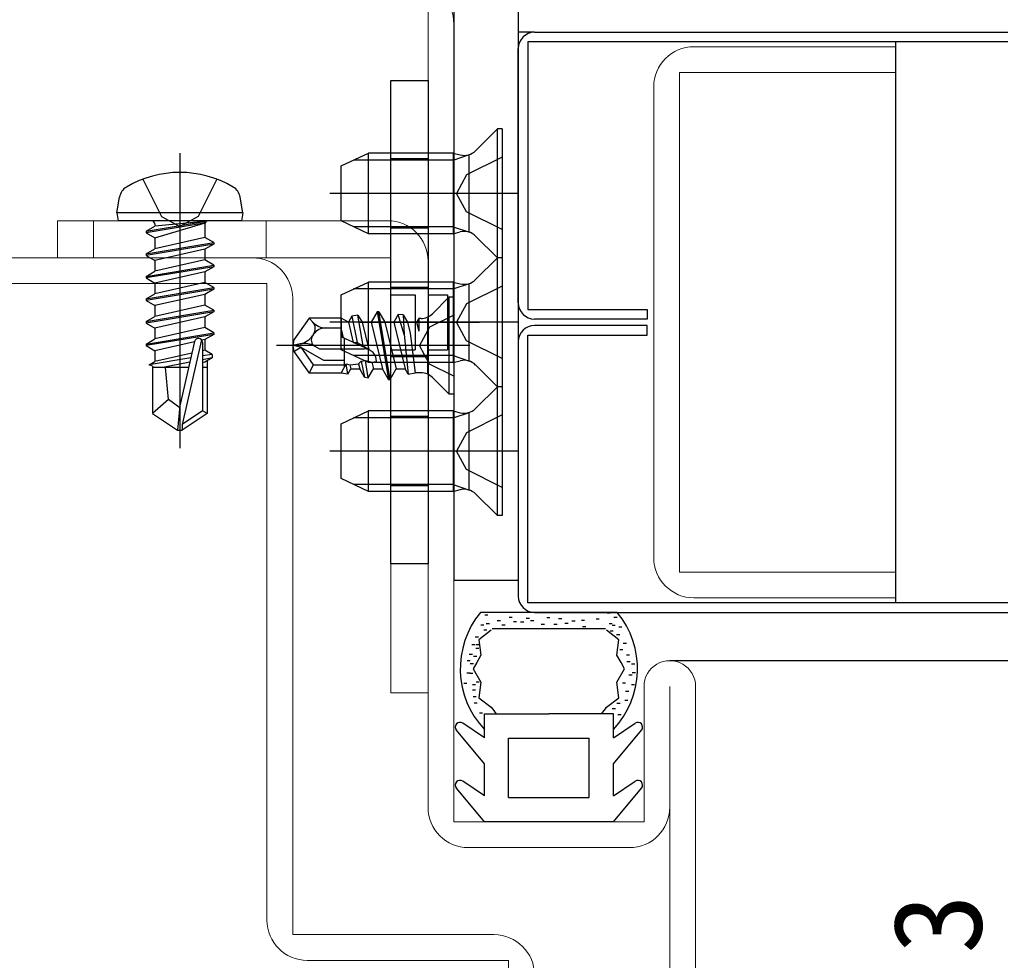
# Model space of a CAD drawing. Units: millimetres, scale not verified. Extents: x -437 to 438, y -281 to 279.
# Drawn here: x -39.7 to 21.1, y -144.7 to -86.3 of the extents above; entities that cross this region are included whole.
import ezdxf
from ezdxf.enums import TextEntityAlignment as Align

# ---------------------------------------------------------------- set-up
doc = ezdxf.new("R2010")
doc.units = ezdxf.units.MM
doc.header["$LTSCALE"] = 2
doc.layers.add('0-2_YKK_11', color=211, linetype='Continuous', lineweight=18)
doc.layers.add('0-3_YKK_11E', color=4, linetype='Continuous', lineweight=18)
for name, color, linetype in [('0-4_YKK_12', 2, 'Continuous'), ('0-5_YKK_13', 4, 'Continuous'), ('0-7_YKK_D', 6, 'Continuous')]:
    doc.layers.add(name, color=color, linetype=linetype)
doc.styles.add('ＭＳ ゴシック', font='')
doc.styles.get('ＭＳ ゴシック').set_extended_font_data('MS Gothic')

msp = doc.modelspace()

# ---------------------------------------------------------------- linework, layer by layer
at = {"layer": '0-2_YKK_11', "color": 7}
msp.add_line((-0.4, -90.5), (-0.4, -119.7), dxfattribs=at)
at = {"layer": '0-2_YKK_11'}
for p, q in [((0.6, -127.7), (0.6, -179.5)), ((2.2, -179.5), (2.2, -127.7)), ((-11.9, -137.7), (-1.9, -137.7))]:
    msp.add_line(p, q, dxfattribs=at)
for points in [[(-50.3, -99.1), (-42.8, -99.1), (-42.8, -97.5), (-51.2, -97.5), (-51.2, -85.7), (-14.4, -85.7), (-14.4, -135.2)], [(-1, -127.7), (-1, -136.1), (-12.8, -136.1), (-12.8, -86.6)]]:
    msp.add_lwpolyline(points, dxfattribs=at)
at = {"layer": '0-2_YKK_11', "color": 7}
for points in [[(1.2, -120.6), (1.2, -89.6), (14.6, -89.6), (14.6, -88), (2.1, -88)], [(2.1, -122.2), (14.6, -122.2), (14.6, -120.6), (1.2, -120.6)]]:
    msp.add_lwpolyline(points, dxfattribs=at)
at = {"layer": '0-2_YKK_11', "color": 1}
msp.add_lwpolyline([(-14.4, -101.3), (-14.4, -128.1), (-16.7, -128.1), (-16.7, -101.1), (-37.4, -101.1), (-37.4, -98.8), (-16.9, -98.8)], dxfattribs=at)
at = {"layer": '0-2_YKK_11'}
for centre, radius, start, end in [((-15.3, -86.6), 2.5, 0.00001, 89.99999), ((0.6, -127.7), 1.6, 359.99999, 180.00001), ((-11.9, -135.2), 2.5, 180.00001, 269.99999), ((-1.9, -135.2), 2.5, 270.00001, 359.99999)]:
    msp.add_arc(centre, radius, start, end, dxfattribs=at)
at = {"layer": '0-2_YKK_11', "color": 7}
for centre, start, end in [((2.1, -90.5), 90.00001, 179.99999), ((2.1, -119.7), 180.00001, 269.99999)]:
    msp.add_arc(centre, 2.5, start, end, dxfattribs=at)
at = {"layer": '0-2_YKK_11', "color": 1}
msp.add_arc((-16.9, -101.3), 2.5, 0.00001, 89.99999, dxfattribs=at)
at = {"layer": '0-3_YKK_11E', "color": 1}
for p, q in [((-35.15, -101.1), (-35.15, -98.8)), ((-24.45, -101.1), (-24.45, -98.8))]:
    msp.add_line(p, q, dxfattribs=at)
at = {"layer": '0-3_YKK_11E'}
for p, q in [((-25.3, -101.1), (-45.3, -101.1)), ((-22.8, -143.1), (-22.8, -103.6)), ((-10.3, -143.1), (-22.8, -143.1))]:
    msp.add_line(p, q, dxfattribs=at)
for points in [[(-47.8, -103.6), (-47.8, -119.1), (-46.2, -119.1), (-46.2, -102.7), (-24.4, -102.7), (-24.4, -142.2)], [(-21.9, -144.7), (-9.4, -144.7), (-9.4, -179.5), (-46.2, -179.5), (-46.2, -169.1), (-47.8, -169.1), (-47.8, -178.6)]]:
    msp.add_lwpolyline(points, dxfattribs=at)
for centre, start, end in [((-25.3, -103.6), 0.00002, 90.00035), ((-21.9, -142.2), 180.00001, 269.99999), ((-10.3, -145.6), 0.00001, 90.00033)]:
    msp.add_arc(centre, 2.5, start, end, dxfattribs=at)
at = {"layer": '0-4_YKK_12'}
for p, q in [((-7.8, -87.1), (-8.8, -87.1)), ((161.2, -126.1), (0.6, -126.1))]:
    msp.add_line(p, q, dxfattribs=at)
at = {"layer": '0-5_YKK_13'}
for p, q in [((-12.8, -79.875), (-12.8, -121.1)), ((-8.8, -79.875), (-8.8, -121.1)), ((-7.8, -87.1), (161.2, -87.1)), ((-8.8, -103.9), (-8.8, -88.1)), ((14.6, -87.7), (14.6, -122.5)), ((-11.45, -94.45), (-10.1, -93.1)), ((-9.8, -93.1), (-10.1, -93.1)), ((-9.8, -93.1), (-9.8, -101.1)), ((-29.8, -94.6), (-29.8, -112.91)), ((-19.8, -95.4), (-18.1, -94.6)), ((-12.85, -94.6), (-18.1, -94.6)), ((-18.1, -99.6), (-18.1, -94.6)), ((-14.4, -94.6), (-16.7, -94.6)), ((-12.85, -94.6), (-12.85, -99.6)), ((-12.85, -94.6), (-12.399, -94.713)), ((-12.85, -95.033), (-11.836, -94.69)), ((-9.8, -94.85), (-12.016, -95.955)), ((-11.85, -99.506), (-11.85, -94.694)), ((-19.8, -98.8), (-19.8, -95.4)), ((-12.85, -95.033), (-19.02, -95.033)), ((-14.4, -94.95), (-16.7, -94.95)), ((-12.016, -95.955), (-12.625, -97.1)), ((-33.712, -98.3), (-33.54, -97.325)), ((-25.888, -98.3), (-26.06, -97.325)), ((-8.774, -97.1), (-20.499, -97.1)), ((-12.4, -97.1), (-18.7, -97.1)), ((-25.888, -98.3), (-33.712, -98.3)), ((-33.712, -98.3), (-33.624, -98.8)), ((-25.888, -98.3), (-25.976, -98.8)), ((-25.976, -98.8), (-33.624, -98.8)), ((-31.9, -99.45), (-28.3, -98.85)), ((-28.3, -98.95), (-31.9, -99.55)), ((-31.9, -99.45), (-31.35, -99.133)), ((-28.3, -98.85), (-31.35, -99.133)), ((-31.35, -99.868), (-28.3, -98.95)), ((-31.35, -99), (-31.35, -99.133)), ((-28.3, -98.85), (-28.3, -98.95)), ((-28.25, -99), (-28.25, -99.833)), ((-18.1, -99.6), (-19.8, -98.8)), ((-12.85, -99.167), (-19.02, -99.167)), ((-12.85, -99.167), (-11.836, -99.51)), ((-31.9, -99.45), (-31.9, -99.55)), ((-31.9, -99.45), (-31.9, -99.55)), ((-31.9, -99.55), (-31.35, -99.868)), ((-12.85, -99.6), (-18.1, -99.6)), ((-14.4, -99.25), (-16.7, -99.25)), ((-14.4, -99.6), (-16.7, -99.6)), ((-12.85, -99.6), (-12.399, -99.487)), ((-31.9, -100.85), (-27.7, -100.15)), ((-27.7, -100.25), (-31.9, -100.95)), ((-28.25, -99.833), (-31.35, -100.533)), ((-31.35, -99.868), (-31.35, -100.533)), ((-27.7, -100.15), (-28.25, -99.833)), ((-27.7, -100.25), (-28.25, -100.568)), ((-27.7, -100.15), (-27.7, -100.25)), ((-31.9, -100.85), (-31.35, -100.533)), ((-31.9, -100.85), (-31.9, -100.95)), ((-31.9, -100.95), (-31.35, -101.268)), ((-28.25, -100.568), (-31.35, -101.268)), ((-28.25, -100.568), (-28.25, -101.233)), ((-31.9, -102.25), (-27.7, -101.55)), ((-28.25, -101.233), (-31.35, -101.933)), ((-31.35, -101.268), (-31.35, -101.933)), ((-27.7, -101.55), (-28.25, -101.233)), ((-27.7, -101.55), (-27.7, -101.65)), ((-11.45, -102.45), (-10.1, -101.1)), ((-9.8, -101.1), (-10.1, -101.1)), ((-9.8, -101.1), (-10.1, -101.1)), ((-9.8, -101.1), (-9.8, -109.1)), ((-27.7, -101.65), (-31.9, -102.35)), ((-31.9, -102.25), (-31.35, -101.933)), ((-28.25, -101.968), (-28.25, -102.633)), ((-31.9, -102.25), (-31.9, -102.35)), ((-31.9, -102.35), (-31.35, -102.668)), ((-28.25, -102.633), (-31.35, -103.333)), ((-31.35, -102.668), (-31.35, -103.333)), ((-27.7, -102.95), (-28.25, -102.633)), ((-19.8, -103.4), (-18.1, -102.6)), ((-12.85, -102.6), (-18.1, -102.6)), ((-18.1, -107.6), (-18.1, -102.6)), ((-14.4, -102.6), (-16.7, -102.6)), ((-12.85, -102.6), (-12.85, -107.6)), ((-12.85, -102.6), (-12.399, -102.713)), ((-12.85, -103.033), (-11.836, -102.69)), ((-11.85, -107.506), (-11.85, -102.694)), ((-31.9, -103.65), (-27.7, -102.95)), ((-27.7, -103.05), (-31.9, -103.75)), ((-31.9, -103.65), (-31.35, -103.333)), ((-28.25, -103.368), (-28.25, -104.033)), ((-27.7, -102.95), (-27.7, -103.05)), ((-19.8, -106.8), (-19.8, -103.4)), ((-12.85, -103.033), (-19.02, -103.033)), ((-14.4, -102.95), (-16.7, -102.95)), ((-16.7, -103.4), (-15.2, -103.4)), ((-15.2, -103.4), (-15.2, -106.8)), ((-14.4, -103.4), (-13.2, -103.4)), ((-13.2, -103.4), (-13.2, -106.8)), ((-9.8, -102.85), (-12.016, -103.955)), ((-31.9, -103.65), (-31.9, -103.75)), ((-31.9, -103.75), (-31.35, -104.068)), ((-28.25, -104.033), (-31.35, -104.733)), ((-27.7, -104.35), (-28.25, -104.033)), ((-14.127, -104.575), (-13.1, -103.548)), ((-13.1, -103.548), (-13.1, -109.548)), ((-12.8, -103.548), (-13.1, -103.548)), ((-12.8, -103.548), (-12.8, -109.548)), ((-12.016, -103.955), (-12.625, -105.1)), ((-31.9, -105.05), (-27.7, -104.35)), ((-27.7, -104.45), (-31.9, -105.15)), ((-31.35, -104.068), (-31.35, -104.733)), ((-27.7, -104.35), (-27.7, -104.45)), ((-18.748, -104.657), (-19.129, -104.726)), ((-18.748, -104.657), (-18.493, -105.098)), ((-18.435, -106.567), (-18.748, -104.657)), ((-17.559, -104.448), (-17.934, -105.098)), ((-17.559, -104.448), (-16.854, -108.648)), ((-17.459, -104.448), (-17.559, -104.448)), ((-16.754, -108.648), (-17.459, -104.448)), ((-17.459, -104.448), (-17.083, -105.098)), ((-16.247, -104.619), (-16.524, -105.098)), ((-15.938, -104.64), (-16.247, -104.619)), ((-15.938, -104.64), (-15.673, -105.098)), ((-31.9, -105.05), (-31.35, -104.733)), ((-31.9, -105.05), (-31.9, -105.15)), ((-31.9, -105.15), (-31.35, -105.468)), ((-28.25, -104.768), (-28.25, -105.433)), ((-21.782, -104.848), (-22.72, -106.187)), ((-21.557, -105.091), (-21.782, -104.848)), ((-19.8, -104.848), (-21.782, -104.848)), ((-8.774, -105.1), (-20.499, -105.1)), ((-19.8, -104.848), (-19.8, -106.008)), ((-19.344, -105.098), (-19.8, -104.848)), ((-19.129, -104.726), (-19.344, -105.098)), ((-19.344, -105.098), (-19.038, -106.358)), ((-19.129, -104.726), (-18.792, -106.349)), ((-12.4, -105.1), (-18.7, -105.1)), ((-18.7, -105.1), (-11.2, -105.1)), ((-17.934, -105.098), (-18.493, -105.098)), ((-18.493, -105.098), (-18.08, -106.797)), ((-17.934, -105.098), (-17.229, -107.998)), ((-17.083, -105.098), (-16.378, -107.998)), ((-16.524, -105.098), (-17.083, -105.098)), ((-16.524, -105.098), (-15.819, -107.998)), ((-15.673, -105.098), (-15.509, -105.773)), ((-15.114, -105.098), (-15.673, -105.098)), ((-14.981, -104.868), (-15.114, -105.098)), ((-15.114, -105.098), (-14.981, -105.644)), ((-14.834, -104.868), (-14.981, -104.868)), ((-14.981, -104.868), (-14.981, -105.644)), ((-14.42, -108.228), (-14.42, -104.868)), ((-31.9, -106.45), (-27.7, -105.75)), ((-27.7, -105.85), (-31.9, -106.55)), ((-28.25, -105.433), (-31.35, -106.133)), ((-31.35, -105.468), (-31.35, -106.133)), ((-27.7, -105.75), (-28.25, -105.433)), ((-27.7, -105.75), (-27.7, -105.85)), ((-21.505, -105.847), (-21.567, -105.936)), ((-20.739, -105.448), (-19.8, -105.448)), ((-19.766, -105.754), (-19.8, -105.523)), ((-19.8, -105.523), (-19.667, -106.069)), ((-15.892, -105.866), (-15.631, -108.323)), ((-15.509, -105.773), (-15.201, -108.228)), ((-31.9, -106.45), (-31.35, -106.133)), ((-31.9, -106.45), (-31.9, -106.55)), ((-28.895, -106.313), (-31.35, -106.868)), ((-28.89, -106.293), (-29.8, -110.294)), ((-28.457, -106.19), (-29.65, -111.438)), ((-28.25, -106.168), (-28.25, -106.833)), ((-22.72, -106.187), (-22.8, -106.548)), ((-22.327, -106.443), (-22.8, -106.548)), ((-19.6, -106.1), (-19.6, -107.895)), ((-8.8, -106.3), (-8.8, -122.1)), ((-31.9, -106.55), (-31.35, -106.868)), ((-31.35, -106.868), (-31.35, -107.533)), ((-29.054, -107.014), (-31.35, -107.533)), ((-28.25, -106.833), (-28.403, -106.867)), ((-27.8, -107.092), (-28.4, -107.191)), ((-27.8, -107.092), (-28.25, -106.833)), ((-27.8, -107.092), (-27.8, -107.308)), ((-11.8, -106.548), (-23.8, -106.548)), ((-22.3, -106.637), (-22.8, -106.548)), ((-22.8, -106.548), (-22.72, -106.909)), ((-22.72, -106.909), (-22.3, -106.637)), ((-22.72, -106.909), (-21.782, -108.248)), ((-22.3, -106.637), (-21.522, -107.748)), ((-22.3, -106.637), (-20.895, -107.448)), ((-21.424, -106.582), (-21.136, -106.748)), ((-21.136, -106.748), (-18.35, -106.748)), ((-18.1, -107.6), (-19.8, -106.8)), ((-16.7, -106.8), (-15.2, -106.8)), ((-14.314, -107.693), (-14.923, -106.548)), ((-14.4, -106.8), (-13.2, -106.8)), ((-29.122, -107.31), (-31.7, -107.735)), ((-31.7, -107.735), (-31.35, -107.533)), ((-29.182, -107.576), (-30.848, -107.9)), ((-27.8, -107.308), (-28.4, -107.424)), ((-28.1, -107.481), (-28.1, -110.755)), ((-20.895, -107.448), (-19.6, -107.448)), ((-19.386, -108.323), (-19.481, -107.685)), ((-12.85, -107.167), (-19.02, -107.167)), ((-18.718, -107.671), (-18.639, -107.998)), ((-18.55, -107.511), (-18.341, -108.513)), ((-18.11, -108.555), (-18.289, -107.463)), ((-12.85, -107.6), (-18.1, -107.6)), ((-17.892, -107.571), (-17.788, -107.998)), ((-14.4, -107.25), (-16.7, -107.25)), ((-14.4, -107.6), (-16.7, -107.6)), ((-12.8, -108.448), (-14.314, -107.693)), ((-12.85, -107.167), (-11.836, -107.51)), ((-12.85, -107.6), (-12.399, -107.487)), ((-31.5, -107.829), (-31.7, -107.735)), ((-31.5, -107.829), (-31.5, -110.755)), ((-29.256, -107.9), (-31.5, -107.9)), ((-28.1, -107.9), (-28.4, -107.9)), ((-21.522, -107.748), (-21.782, -108.248)), ((-19.8, -108.248), (-21.782, -108.248)), ((-21.522, -107.748), (-19.6, -107.748)), ((-19.386, -108.323), (-19.198, -107.998)), ((-19.262, -107.737), (-19.198, -107.998)), ((-19.198, -107.998), (-18.639, -107.998)), ((-18.341, -108.513), (-18.639, -107.998)), ((-18.11, -108.555), (-17.788, -107.998)), ((-17.788, -107.998), (-17.229, -107.998)), ((-16.854, -108.648), (-17.229, -107.998)), ((-16.754, -108.648), (-16.378, -107.998)), ((-16.378, -107.998), (-15.819, -107.998)), ((-15.631, -108.323), (-15.819, -107.998)), ((-15.631, -108.323), (-15.201, -108.228)), ((-14.834, -108.228), (-15.201, -108.228)), ((-18.341, -108.513), (-18.11, -108.555)), ((-16.854, -108.648), (-16.754, -108.648)), ((-14.127, -108.521), (-13.1, -109.548)), ((-11.45, -110.45), (-10.1, -109.1)), ((-9.8, -109.1), (-10.1, -109.1)), ((-9.8, -109.1), (-10.1, -109.1)), ((-9.8, -109.1), (-9.8, -117.1)), ((-30.5, -109.9), (-31.5, -110.755)), ((-13.1, -109.548), (-12.8, -109.548)), ((-31.5, -110.755), (-29.95, -111.8)), ((-29.8, -110.294), (-29.95, -111.8)), ((-29.8, -110.294), (-29.8, -111.8)), ((-28.1, -110.755), (-29.65, -111.8)), ((-28.1, -110.755), (-28.4, -110.595)), ((-19.8, -111.4), (-18.1, -110.6)), ((-12.85, -110.6), (-18.1, -110.6)), ((-18.1, -115.6), (-18.1, -110.6)), ((-14.4, -110.6), (-16.7, -110.6)), ((-12.85, -110.6), (-12.85, -115.6)), ((-12.85, -110.6), (-12.399, -110.713)), ((-12.85, -111.033), (-11.836, -110.69)), ((-11.85, -115.506), (-11.85, -110.694)), ((-12.85, -111.033), (-19.02, -111.033)), ((-14.4, -110.95), (-16.7, -110.95)), ((-9.8, -110.85), (-12.016, -111.955)), ((-29.95, -111.8), (-29.65, -111.8)), ((-29.65, -111.438), (-29.65, -111.8)), ((-19.8, -114.8), (-19.8, -111.4)), ((-12.016, -111.955), (-12.625, -113.1)), ((-8.774, -113.1), (-20.499, -113.1)), ((-12.4, -113.1), (-18.7, -113.1)), ((-18.1, -115.6), (-19.8, -114.8)), ((-12.85, -115.167), (-19.02, -115.167)), ((-12.85, -115.6), (-18.1, -115.6)), ((-14.4, -115.25), (-16.7, -115.25)), ((-14.4, -115.6), (-16.7, -115.6)), ((-12.85, -115.167), (-11.836, -115.51)), ((-12.85, -115.6), (-12.399, -115.487)), ((-9.8, -117.1), (-10.1, -117.1)), ((-12.8, -121.1), (-9.8, -121.1)), ((-11.8, -121.1), (-8.8, -121.1)), ((-2.657, -123.1), (-11.143, -123.1)), ((-10.882, -123.253), (-10.682, -123.253)), ((-9.374, -123.401), (-9.174, -123.401)), ((-8.302, -123.455), (-8.102, -123.455)), ((-7.8, -123.1), (161.2, -123.1)), ((-7.033, -123.419), (-6.833, -123.419)), ((-6.3, -123.491), (-6.1, -123.491)), ((-3.976, -123.508), (-3.776, -123.508)), ((-3.296, -123.134), (-3.096, -123.134)), ((-2.866, -123.396), (-2.666, -123.396)), ((-11.133, -123.885), (-10.933, -123.885)), ((-10.787, -123.802), (-10.587, -123.802)), ((-10.419, -124.1), (-3.381, -124.1)), ((-10.107, -123.598), (-9.907, -123.598)), ((-9.821, -123.884), (-9.621, -123.884)), ((-9.106, -123.669), (-8.906, -123.669)), ((-8.659, -123.687), (-8.459, -123.687)), ((-8.033, -123.598), (-7.833, -123.598)), ((-7.372, -123.83), (-7.172, -123.83)), ((-6.586, -123.83), (-6.386, -123.83)), ((-5.907, -123.777), (-5.707, -123.777)), ((-5.478, -123.634), (-5.278, -123.634)), ((-4.888, -123.58), (-4.688, -123.58)), ((-4.816, -123.973), (-4.616, -123.973)), ((-3.172, -123.794), (-2.972, -123.794)), ((-2.985, -123.897), (-2.785, -123.897)), ((-2.568, -124.005), (-2.368, -124.005)), ((-11.467, -124.625), (-11.267, -124.625)), ((-10.942, -124.183), (-10.742, -124.183)), ((-3.105, -124.243), (-2.905, -124.243)), ((-2.699, -124.482), (-2.499, -124.482)), ((-11.682, -125.102), (-11.482, -125.102)), ((-11.443, -125.329), (-11.243, -125.329)), ((-11.407, -125.09), (-11.207, -125.09)), ((-2.294, -125.018), (-2.094, -125.018)), ((-11.849, -125.698), (-11.649, -125.698)), ((-11.574, -125.83), (-11.374, -125.83)), ((-2.508, -125.4), (-2.308, -125.4)), ((-2.091, -125.734), (-1.891, -125.734)), ((-11.98, -126.092), (-11.78, -126.092)), ((-11.777, -126.283), (-11.577, -126.283)), ((-2.067, -126.152), (-1.867, -126.152)), ((-1.769, -126.295), (-1.569, -126.295)), ((-11.992, -126.855), (-11.792, -126.855)), ((-11.813, -126.879), (-11.613, -126.879)), ((-1.936, -126.975), (-1.736, -126.975)), ((-1.733, -126.832), (-1.533, -126.832)), ((-12.183, -127.488), (-11.983, -127.488)), ((-11.646, -127.571), (-11.446, -127.571)), ((-11.419, -127.404), (-11.219, -127.404)), ((-2.341, -127.476), (-2.141, -127.476)), ((-1.781, -127.583), (-1.581, -127.583)), ((-11.651, -127.903), (-11.451, -127.903)), ((-11.604, -128.325), (-11.404, -128.325)), ((-2.138, -127.997), (-1.938, -127.997)), ((-11.545, -128.712), (-11.345, -128.712)), ((-2.678, -128.736), (-2.478, -128.736)), ((-2.197, -128.56), (-1.997, -128.56)), ((-11.217, -129.334), (-11.017, -129.334)), ((-10.9, -129.4), (-6.9, -129.4)), ((-10.9, -130.881), (-10.9, -129.4)), ((-2.9, -129.4), (-6.9, -129.4)), ((-2.971, -129.064), (-2.771, -129.064)), ((-2.9, -130.881), (-2.9, -129.4)), ((-2.619, -129.44), (-2.419, -129.44)), ((-10.9, -130.881), (-12.248, -129.979)), ((-2.9, -130.881), (-1.552, -129.979)), ((-10.9, -132.5), (-12.644, -130.421)), ((-2.9, -132.5), (-1.156, -130.421)), ((-9.4, -130.9), (-4.4, -130.9)), ((-9.4, -134.6), (-9.4, -130.9)), ((-10.9, -134.481), (-10.9, -132.5)), ((-2.9, -134.481), (-2.9, -132.5)), ((-10.9, -134.481), (-12.248, -133.579)), ((-2.9, -134.481), (-1.552, -133.579)), ((-10.9, -136.1), (-12.644, -134.021)), ((-2.9, -136.1), (-1.156, -134.021)), ((-2.9, -136.1), (-10.9, -136.1))]:
    msp.add_line(p, q, dxfattribs=at)
for points in [[(161.2, -87.7), (-8.2, -87.7), (-8.2, -104.3), (-0.8, -104.3)], [(-11.45, -99.75), (-10.1, -101.1), (-10.1, -93.1)], [(-32.1, -96.221), (-30.945, -98.537), (-29.8, -99.146)], [(-27.5, -96.221), (-28.655, -98.537), (-29.8, -99.146)], [(-9.8, -99.35), (-12.016, -98.245), (-12.625, -97.1)], [(-11.45, -107.75), (-10.1, -109.1), (-10.1, -101.1)], [(-27.7, -101.65), (-28.25, -101.968), (-31.35, -102.668)], [(-27.7, -103.05), (-28.25, -103.368), (-31.35, -104.068)], [(-27.7, -104.45), (-28.25, -104.768), (-31.35, -105.468)], [(-15.938, -104.64), (-15.892, -105.866), (-16.247, -104.619)], [(-12.8, -104.648), (-14.314, -105.403), (-14.923, -106.548)], [(-0.8, -104.3), (-0.8, -104.9), (-7.8, -104.9)], [(-9.8, -107.35), (-12.016, -106.245), (-12.625, -105.1)], [(-27.7, -105.85), (-28.25, -106.168), (-28.442, -106.211)], [(-18.037, -106.816), (-19.8, -106.008), (-19.766, -105.754), (-19.667, -106.069)], [(-0.8, -105.9), (-0.8, -105.3), (-7.8, -105.3)], [(-28.4, -106.348), (-28.4, -110.595), (-29.65, -111.438)], [(-19.038, -106.358), (-18.792, -106.349), (-18.435, -106.567), (-18.08, -106.797)], [(161.2, -122.5), (-8.2, -122.5), (-8.2, -105.9), (-0.8, -105.9)], [(-27.8, -107.308), (-28.25, -107.568), (-28.4, -107.602)], [(-19.386, -108.323), (-19.8, -108.248), (-19.481, -107.685), (-19.262, -107.737), (-18.718, -107.671), (-18.55, -107.511), (-18.289, -107.463), (-17.892, -107.571), (-17.601, -107.536)], [(-29.8, -110.401), (-30.5, -109.9), (-30.7, -107.9)], [(-11.45, -115.75), (-10.1, -117.1), (-10.1, -109.1)], [(-9.8, -115.35), (-12.016, -114.245), (-12.625, -113.1)], [(-10.475, -124.211), (-11.242, -124.801), (-11.117, -125.761), (-11.38, -126.204), (-11.6, -126.6), (-11.117, -127.439), (-11.242, -128.399), (-10.475, -128.989)], [(-3.325, -128.989), (-2.558, -128.399), (-2.683, -127.439), (-2.2, -126.6), (-2.42, -126.204), (-2.683, -125.761), (-2.558, -124.801), (-3.325, -124.211)], [(-9.4, -134.6), (-4.4, -134.6), (-4.4, -130.9)]]:
    msp.add_lwpolyline(points, dxfattribs=at)
msp.add_lwpolyline([(-16.7, -90.1), (-14.4, -90.1), (-14.4, -120.1), (-16.7, -120.1)], close=True, dxfattribs=at)
for centre, radius, start, end in [((-7.8, -88.1), 1, 90, 180), ((-12.157, -93.743), 1, 255.96376, 315), ((-29.8, -102.3), 6.5, 59.36409, 120.63591), ((-32.654, -97.482), 0.9, 120.63591, 170), ((-26.946, -97.482), 0.9, 10, 59.36409), ((-31.55, -99), 0.2, 0, 90), ((-28.05, -99), 0.2, 90, 180), ((-12.157, -100.458), 1, 45, 104.03624), ((-12.157, -101.743), 1, 255.96376, 315), ((-7.8, -103.9), 1, 180, 270), ((-14.834, -103.868), 1, 270, 315), ((-20.739, -104.333), 1.115, 222.84567, 270), ((-21.998, -105.501), 0.603, 325, 42.84567), ((-20.739, -106.383), 0.935, 90, 145), ((-7.8, -106.3), 1, 90, 180), ((-28.648, -106.348), 0.248, 0, 167.19096), ((-22.6, -105.213), 1.26, 282.5, 325), ((-22.054, -107.674), 1.26, 60, 102.5), ((-21.199, -106.193), 0.449, 145, 240), ((-18.35, -107.498), 0.75, 357.14861, 90), ((-12.157, -108.458), 1, 45, 104.03624), ((-14.834, -109.228), 1, 45, 90), ((-12.157, -109.743), 1, 255.96376, 315), ((-12.157, -116.458), 1, 45, 104.03624), ((-7.8, -122.1), 1, 180, 270), ((-6.9, -126.6), 5.5, 140.48036, 223.34175), ((-6.9, -126.6), 5.5, 316.65824, 39.51963), ((-6.9, -126.6), 4.3, 213.7499, 220.62928), ((-6.9, -126.6), 4.3, 319.37051, 326.2499), ((-12.414, -130.229), 0.3, 56.21114, 220.00244), ((-1.386, -130.229), 0.3, 319.99756, 123.78886), ((-12.414, -133.829), 0.3, 56.21114, 220.00244), ((-1.386, -133.829), 0.3, 319.99756, 123.78886)]:
    msp.add_arc(centre, radius, start, end, dxfattribs=at)

# ---------------------------------------------------------------- texts
at = {"layer": '0-7_YKK_D', "style": 'ＭＳ ゴシック'}
msp.add_text('3', height=5.499, rotation=90, dxfattribs=at).set_placement((21.6, -144.3), align=Align.BOTTOM_LEFT)

doc.saveas('drawing.dxf')
